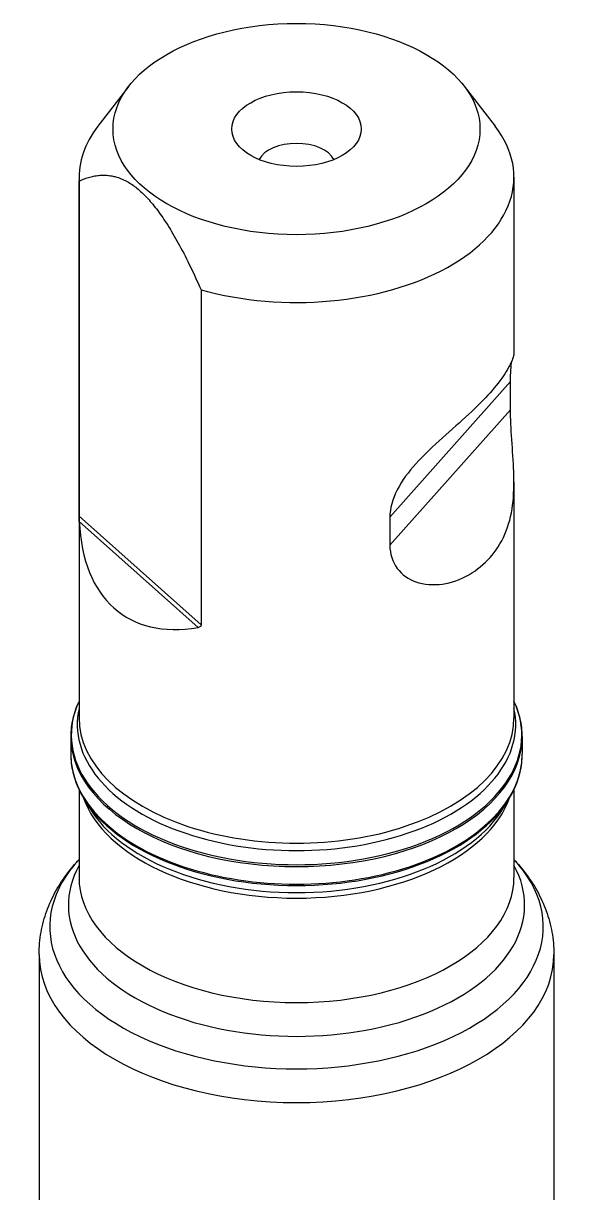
# Model space of a CAD drawing. Header units: millimetres. Extents: x 0 to 7722, y 0 to 5460.
# Drawn here: x 4780.69 to 4803.87, y 3681.94 to 3731.56 of the extents above; entities that cross this region are included whole.
import ezdxf

# ---------------------------------------------------------------- set-up
doc = ezdxf.new("R2010")
doc.units = ezdxf.units.MM
doc.header["$LTSCALE"] = 5
doc.layers.get('0').update_dxf_attribs({"linetype": 'CONTINUOUS'})

# ---------------------------------------------------------------- blocks, each defined once
blk = doc.blocks.new('RWFWFWEWEFWEFWEF')
for p, q in [((274.668, 94.634), (273.35, 92.929)), ((288.896, 94.634), (290.214, 92.929)), ((272.552, 90.767), (272.552, 67.825)), ((272.556, 76.386), (272.556, 90.608)), ((291.012, 90.767), (291.012, 83.267)), ((277.734, 85.99), (277.734, 71.768)), ((285.745, 76.346), (290.864, 82.095)), ((290.864, 80.897), (290.864, 82.095)), ((285.745, 75.148), (290.864, 80.897)), ((291.012, 77.829), (291.012, 67.825)), ((272.556, 76.386), (277.734, 71.768)), ((277.606, 71.66), (272.562, 76.159)), ((285.745, 76.346), (285.745, 75.148)), ((272.202, 67.03), (272.202, 66.285)), ((291.362, 67.03), (291.362, 66.285)), ((272.552, 64.778), (272.552, 61.057)), ((291.012, 64.778), (291.012, 61.057)), ((272.993, 64.007), (272.751, 64.407)), ((290.571, 64.007), (290.813, 64.407)), ((270.857, 57.789), (270.857, 28.969)), ((292.707, 57.789), (292.707, 28.969))]:
    blk.add_line(p, q)
for major_axis in [(7.787, 0), (2.75, 0)]:
    blk.add_ellipse((281.782, 92.811), major_axis=major_axis, ratio=0.575862)
for centre, major_axis, ratio, start_param, end_param in [((281.782, 90.767), (-9.23, 0), 0.575862, 5.864377, 6.313027), ((281.782, 90.767), (9.23, 0), 0.575862, 4.258432, 6.701994), ((281.782, 91.253), (-1.65, 0), 0.575862, 3.422711, 6.002067), ((281.782, 82.919), (-7.428, -10.687), 0.512708, 5.693023, 6.748938), ((281.782, 67.099), (-9.561, 0), 0.575862, 6.019185, 9.688779), ((281.782, 67.549), (9.305, 0), 0.575862, 3.01458, 6.410198), ((281.782, 67.825), (-9.23, 0), 0.575862, 0, 3.141593), ((281.782, 67.03), (9.58, 0), 0.575862, 3.141593, 6.283185), ((281.782, 66.285), (-9.58, 0), 0.575862, 0, 3.141593), ((281.782, 65.49), (9.23, 0), 0.575862, 3.342218, 6.08256), ((281.782, 66.216), (9.561, 0), 0.575862, 3.476262, 5.948516), ((281.782, 65.767), (-9.305, 0), 0.575862, 0.334669, 2.806924), ((281.782, 58.962), (10.473, 0), 0.575862, 2.649453, 6.775325), ((281.782, 59.885), (9.682, 0), 0.575862, 2.834789, 6.589989), ((281.782, 61.057), (9.23, 0), 0.575862, 3.141593, 6.283185), ((281.782, 57.789), (10.925, 0), 0.575862, 3.141593, 6.283185)]:
    blk.add_ellipse(centre, major_axis=major_axis, ratio=ratio, start_param=start_param, end_param=end_param)
blk.add_rational_spline([(272.556, 90.608), (275.145, 91.795), (277.734, 85.99)], [1.71881645457, 2.0081868197, 1.71881645457], degree=2)
for points, knots in [([(291.011, 83.264), (291.009, 83.232), (290.992, 83.154), (290.898, 82.907), (290.79, 82.685), (290.46, 82.176), (290.239, 81.89), (289.751, 81.342), (289.441, 81.031), (288.739, 80.382), (288.347, 80.043), (287.616, 79.388), (287.179, 78.981), (286.545, 78.274), (286.255, 77.894), (285.855, 77.112), (285.745, 76.708), (285.745, 76.346)], [0.311635, 0.311635, 0.311635, 0.311635, 0.417878, 0.417878, 0.578211, 0.578211, 0.738544, 0.738544, 0.898878, 0.898878, 1.059211, 1.059211, 1.211301, 1.211301, 1.344195, 1.344195, 1.477089, 1.477089, 1.477089, 1.477089]), ([(290.864, 82.095), (290.864, 82.457), (290.888, 82.763), (290.92, 82.968), (290.92, 82.97), (290.921, 82.973)], [0, 0, 0, 0, 0.1328939, 0.1328939, 0.1346514, 0.1346514, 0.1346514, 0.1346514]), ([(285.745, 75.148), (285.745, 74.786), (285.855, 74.44), (286.255, 73.9), (286.545, 73.707), (287.179, 73.478), (287.616, 73.452), (288.347, 73.557), (288.739, 73.695), (289.441, 74.095), (289.751, 74.354), (290.239, 74.902), (290.46, 75.239), (290.79, 75.998), (290.898, 76.422), (291.008, 77.26), (291.021, 77.792), (290.988, 78.696), (290.951, 79.173), (290.888, 80.092), (290.864, 80.535), (290.864, 80.897)], [1.477089, 1.477089, 1.477089, 1.477089, 1.609983, 1.609983, 1.742877, 1.742877, 1.894967, 1.894967, 2.0553, 2.0553, 2.215633, 2.215633, 2.375967, 2.375967, 2.5363, 2.5363, 2.68839, 2.68839, 2.821284, 2.821284, 2.954178, 2.954178, 2.954178, 2.954178]), ([(272.562, 76.159), (272.561, 76.174), (272.56, 76.189), (272.559, 76.233), (272.558, 76.266), (272.557, 76.314), (272.557, 76.33), (272.556, 76.359), (272.556, 76.373), (272.556, 76.386)], [-0.0234751, -0.0234751, -0.0234751, -0.0234751, -0.01852544, -0.01852544, -0.00926272, -0.00926272, -0.00463136, -0.00463136, 0, 0, 0, 0]), ([(277.734, 71.768), (277.734, 71.755), (277.732, 71.743), (277.723, 71.722), (277.716, 71.713), (277.691, 71.688), (277.668, 71.677), (277.632, 71.665), (277.619, 71.662), (277.606, 71.66)], [-0.24345032, -0.24345032, -0.24345032, -0.24345032, -0.23881896, -0.23881896, -0.2341876, -0.2341876, -0.22492488, -0.22492488, -0.21997522, -0.21997522, -0.21997522, -0.21997522]), ([(272.552, 68.537), (272.495, 68.418), (272.445, 68.296), (272.358, 68.049), (272.321, 67.923), (272.262, 67.67), (272.239, 67.542), (272.21, 67.287), (272.202, 67.158), (272.202, 67.03)], [2.0898508, 2.0898508, 2.0898508, 2.0898508, 2.1553931, 2.1553931, 2.2223269, 2.2223269, 2.2892607, 2.2892607, 2.3561945, 2.3561945, 2.3561945, 2.3561945]), ([(291.362, 67.03), (291.362, 67.158), (291.355, 67.287), (291.325, 67.542), (291.303, 67.67), (291.243, 67.923), (291.206, 68.049), (291.119, 68.296), (291.069, 68.418), (291.012, 68.537)], [5.4977871, 5.4977871, 5.4977871, 5.4977871, 5.5647209, 5.5647209, 5.6316547, 5.6316547, 5.6985886, 5.6985886, 5.7641308, 5.7641308, 5.7641308, 5.7641308]), ([(272.202, 66.285), (272.202, 66.157), (272.21, 66.029), (272.239, 65.773), (272.262, 65.645), (272.321, 65.392), (272.358, 65.266), (272.446, 65.016), (272.497, 64.892), (272.614, 64.648), (272.679, 64.527), (272.751, 64.407)], [2.3561945, 2.3561945, 2.3561945, 2.3561945, 2.4231283, 2.4231283, 2.4900621, 2.4900621, 2.5569959, 2.5569959, 2.6239297, 2.6239297, 2.6908635, 2.6908635, 2.6908635, 2.6908635]), ([(290.813, 64.407), (290.885, 64.527), (290.95, 64.648), (291.067, 64.892), (291.118, 65.016), (291.206, 65.266), (291.243, 65.392), (291.303, 65.645), (291.325, 65.773), (291.355, 66.029), (291.362, 66.157), (291.362, 66.285)], [5.1631181, 5.1631181, 5.1631181, 5.1631181, 5.2300519, 5.2300519, 5.2969857, 5.2969857, 5.3639195, 5.3639195, 5.4308533, 5.4308533, 5.4977871, 5.4977871, 5.4977871, 5.4977871]), ([(270.857, 57.789), (270.857, 58.106), (270.886, 58.422), (270.997, 59.041), (271.08, 59.345), (271.292, 59.93), (271.422, 60.212), (271.721, 60.749), (271.889, 61.005), (272.223, 61.445), (272.383, 61.633), (272.552, 61.812)], [3.9269908, 3.9269908, 3.9269908, 3.9269908, 4.0301461, 4.0301461, 4.1333014, 4.1333014, 4.2364566, 4.2364566, 4.3396119, 4.3396119, 4.4232551, 4.4232551, 4.4232551, 4.4232551]), ([(291.012, 61.812), (291.181, 61.633), (291.341, 61.445), (291.675, 61.005), (291.843, 60.749), (292.142, 60.212), (292.272, 59.93), (292.484, 59.345), (292.567, 59.041), (292.679, 58.422), (292.707, 58.106), (292.707, 57.789)], [0.2891338, 0.2891338, 0.2891338, 0.2891338, 0.3727771, 0.3727771, 0.4759324, 0.4759324, 0.5790876, 0.5790876, 0.6822429, 0.6822429, 0.7853982, 0.7853982, 0.7853982, 0.7853982])]:
    blk.add_open_spline(points, degree=3, knots=knots)

msp = doc.modelspace()

# ---------------------------------------------------------------- block references
msp.add_blockref('RWFWFWEWEFWEFWEF', (4510.5, 3634.26))

doc.saveas('drawing.dxf')
